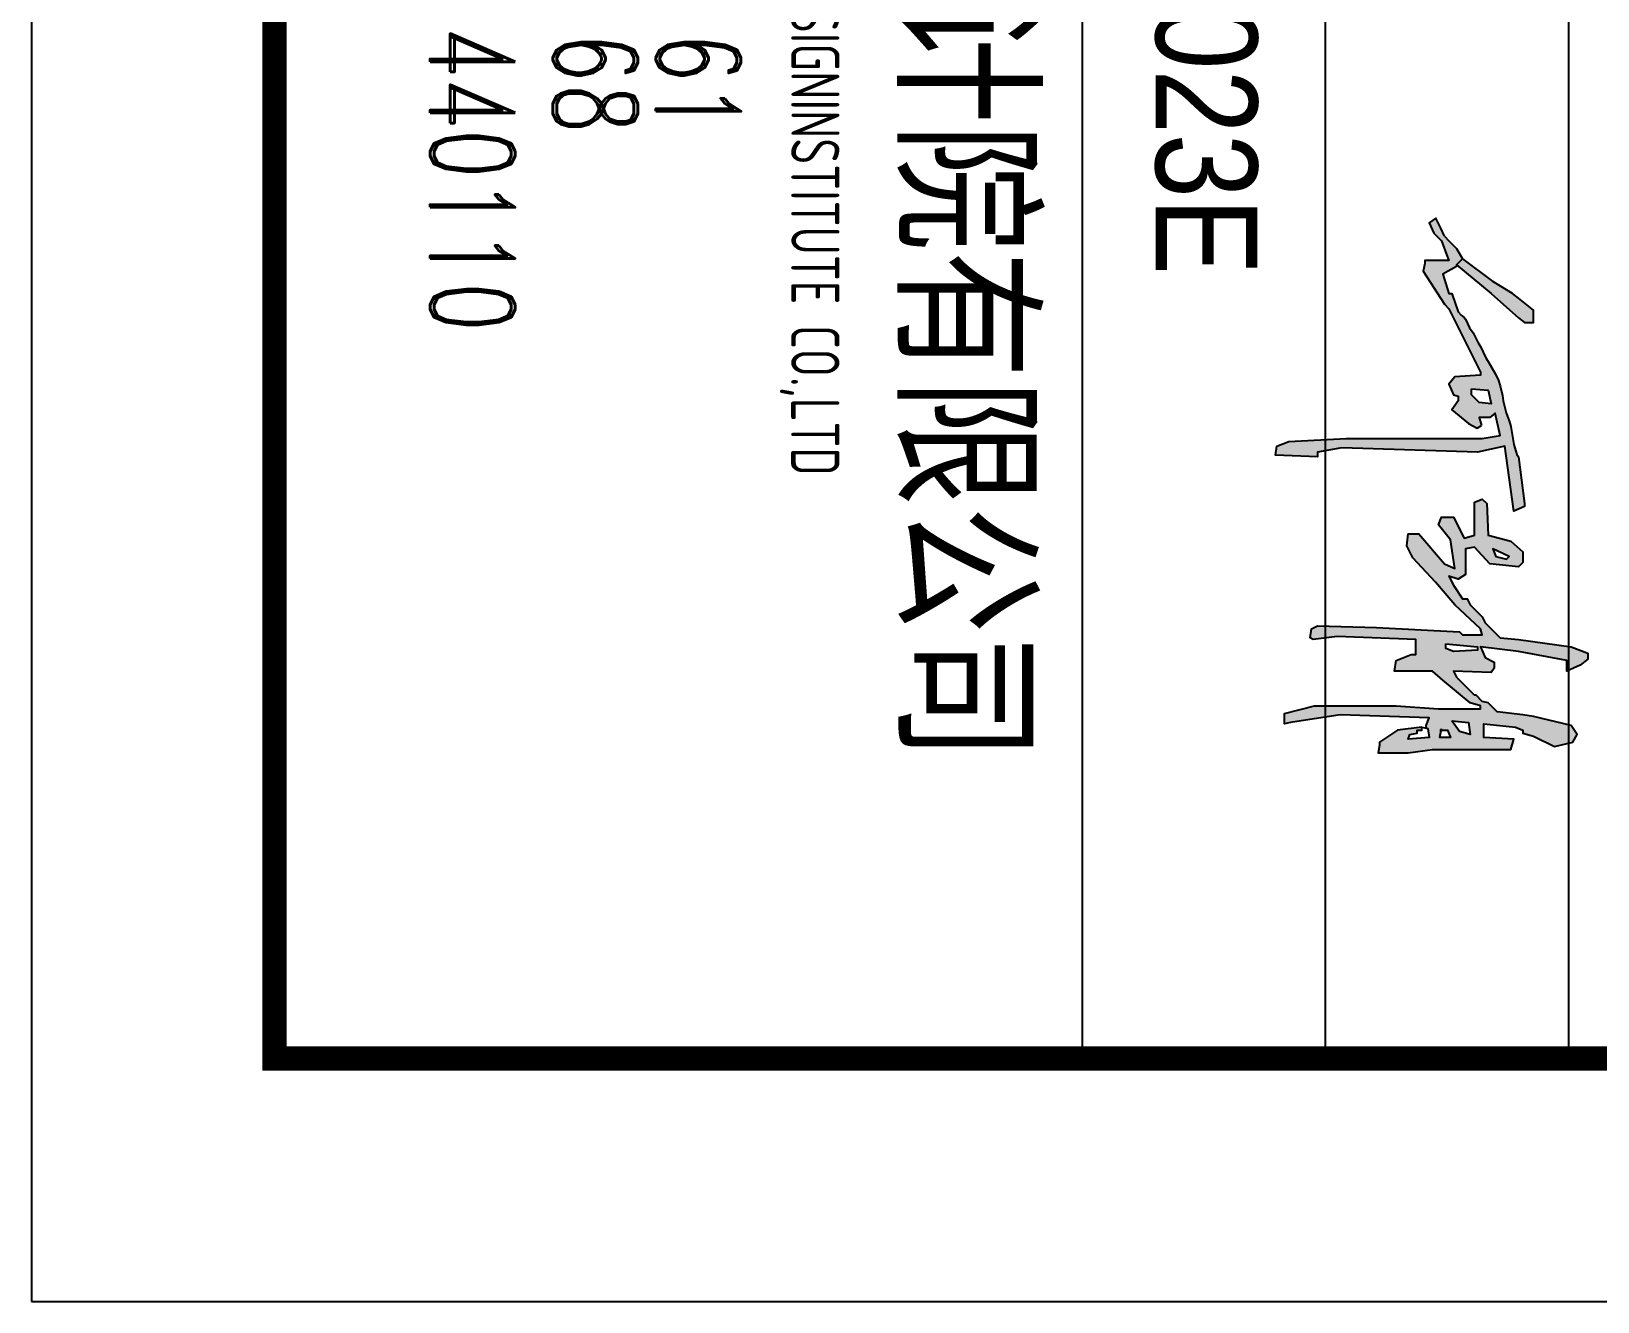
# Model space of a CAD drawing. Extents: x -1041549 to 749950, y -354245 to 17554.
# Drawn here: x -733762 to -730542, y -242944 to -240334 of the extents above; entities that cross this region are included whole.
import ezdxf

# ---------------------------------------------------------------- set-up
doc = ezdxf.new("R2010")
doc.units = 0
doc.header["$LTSCALE"] = 1000
doc.header["$MEASUREMENT"] = 0
for name, color, linetype in [('13', 13, 'Continuous'), ('14', 1, 'Continuous'), ('PUB_TITLE', 4, 'Continuous'), ('图签-Xi$0$RAS2DXF', 7, 'Continuous')]:
    doc.layers.add(name, color=color, linetype=linetype)
doc.styles.add('_HZTXT', font='gs_txt.shx', dxfattribs={"width": 0.8, "bigfont": 'HZTXT.shx'})
doc.styles.add('HT', font='simhei.ttf', dxfattribs={"width": 0.7})
doc.styles.add('hztxt', font='romand_pkpm', dxfattribs={"bigfont": 'gbcbig'})
doc.styles.get("Standard").update_dxf_attribs({"font": 'gbenor.shx', "bigfont": 'gbcbig.shx'})

# ---------------------------------------------------------------- blocks, each defined once
blk = doc.blocks.new('图签-Xi$0$A$C38097BB6')
at = {"linetype": 'Continuous'}
h = blk.add_hatch(color=4, dxfattribs=at)
h.dxf.hatch_style = 1
h.paths.add_polyline_path([(1560.9, 922.9), (1554, 963.9), (1629.3, 1032.3), (1643, 1162.3), (1622.4, 1182.8), (1574.6, 1182.8), (1526.7, 1128.1), (1499.3, 1025.5), (1355.7, 1018.6), (1335.2, 998.1), (1348.8, 963.9), (1499.3, 963.9), (1513, 916), (1417.2, 868.2), (1417.2, 813.4), (1451.4, 799.8), (1519.8, 854.5), (1649.8, 875), (1629.3, 827.1), (1492.5, 710.8), (1492.5, 663), (1547.2, 656.1), (1601.9, 683.5), (1711.4, 786.1), (1814, 875), (1923.4, 991.3), (1950.8, 998.1), (1950.8, 909.2), (1937.1, 895.5), (1916.6, 519.3), (1909.7, 252.6), (1923.4, 225.2), (1964.4, 218.4), (1971.3, 232), (1957.6, 341.5), (1971.3, 697.2), (2039.7, 697.2), (2039.7, 676.6), (2067, 608.2), (2114.9, 601.4), (2114.9, 772.4), (2156, 820.3), (2258.6, 943.4), (2272.2, 991.3), (2285.9, 991.3), (2285.9, 799.8), (2272.2, 608.2), (2272.2, 238.9), (2306.4, 102.1), (2354.3, 102.1), (2347.5, 129.4), (2313.3, 355.2), (2327, 758.7), (2361.2, 745), (2373.4, 746), (2374.8, 751.9), (2415.9, 758.7), (2422.7, 663), (2402.2, 669.8), (2395.4, 704), (2381.7, 704), (2381.7, 724.5), (2368, 724.5), (2381.7, 615.1), (2436.4, 533), (2450.1, 533), (2484.3, 526.2), (2484.3, 663), (2470.6, 772.4), (2470.6, 1128.1), (2422.7, 1141.8), (2415.9, 1005), (2354.3, 1005), (2368, 1148.6), (2381.7, 1182.8), (2395.4, 1182.8), (2409, 1230.7), (2456.9, 1326.4), (2436.4, 1408.5), (2402.2, 1429), (2361.2, 1401.7), (2320.1, 1230.7), (2313.3, 1182.8), (2299.6, 1066.5), (2258.6, 1025.5), (2251.7, 998.1), (2224.4, 970.8), (2224.4, 963.9), (2142.3, 881.8), (2114.9, 868.2), (2121.8, 1039.2), (2101.2, 1052.8), (2073.9, 1052.8), (2053.4, 1011.8), (2005.5, 991.3), (2026, 1162.3), (2067, 1381.2), (2114.9, 1381.2), (2087.6, 1442.7), (2060.2, 1476.9), (2032.8, 1476.9), (2005.5, 1401.7), (1971.3, 1162.3), (1964.4, 1080.2), (1896, 1011.8), (1868.7, 998.1), (1814, 943.4), (1786.6, 929.7), (1786.6, 909.2), (1725, 868.2), (1684, 847.6), (1697.7, 888.7), (1677.2, 922.9)])
h.paths.add_polyline_path([(1560.9, 1046), (1595.1, 1121.2), (1608.3, 1108), (1595.1, 1059.7)], flags=16)
h.paths.add_polyline_path([(2005.5, 977.6), (2019.2, 977.6), (2026, 868.2), (2012.3, 834), (1991.8, 834)], flags=16)
h.paths.add_polyline_path([(2340.6, 861.3), (2347.5, 936.6), (2402.2, 943.4), (2388.5, 895.5)], flags=16)
h.paths.add_polyline_path([(2381.7, 812.3), (2381.7, 840.8), (2415.9, 854.5), (2415.9, 806.6)], flags=16)
h = blk.add_hatch(color=4, dxfattribs=at)
h.dxf.hatch_style = 1
h.paths.add_polyline_path([(247.6, 909.2), (275, 881.8), (404.9, 1039.2), (514.4, 1162.3), (534.9, 1189.6), (534.9, 1230.7), (480.2, 1230.7), (431.4, 1169.8), (404.9, 1134.9), (371.1, 1081.3), (350.2, 1046)])
h = blk.add_hatch(color=4, dxfattribs=at)
h.dxf.hatch_style = 1
h.paths.add_polyline_path([(254.4, 847.6), (254.4, 799.8), (254.4, 738.2), (268.1, 738.2), (302.3, 731.4), (452.8, 827.1), (473.3, 847.6), (760.6, 991.3), (774.3, 991.3), (781.1, 875), (815.3, 847.6), (863.2, 868.2), (870, 888.7), (890.6, 888.7), (931.6, 861.3), (993.2, 936.6), (1014.4, 976), (1001.8, 995.2), (965.8, 984.4), (965.8, 1032.3), (945.9, 1057.8), (1047.9, 1080.2), (1061.6, 998.1), (1061.6, 697.2), (1061.6, 382.5), (1075.2, 122.6), (1095.8, 67.9), (1136.8, 61), (1143.6, 252.6), (1123.1, 252.6), (1102.6, 362), (1123.1, 977.6), (1095.8, 1100.7), (1389.9, 1141.8), (1369.4, 1189.6), (1355.7, 1189.6), (1143.6, 1162.3), (1133.4, 1155.4), (1088.9, 1141.8), (1006.8, 1128.1), (981.2, 1120.7), (945.3, 1107.6), (932.8, 1104.4), (921, 1100.9), (890.6, 1093.9), (865.6, 1090.4), (822.2, 1080.2), (798.1, 1071.5), (769.7, 1059.2), (712.7, 1025.5), (696, 1014.3), (644.3, 991.3), (627.4, 980.1), (582.8, 957.1), (559.6, 941.4), (521.2, 922.9), (513.1, 917), (502.3, 903.5), (487, 888.7), (404.9, 861.3), (404.9, 847.6), (316, 820.3), (281.8, 881.8), (275, 881.8), (247.6, 909.2), (199.7, 881.8), (165.5, 847.6), (145, 827.1), (107.7, 810.1), (63.1, 787.5), (83.4, 758.7), (131.2, 778.8), (165.5, 813.4), (227.5, 836.7)])
h.paths.add_polyline_path([(835.8, 950.2), (842.7, 1025.5), (904.2, 1039.2), (897.4, 984.4), (863.2, 950.2)], flags=16)
for p, q in [((247.6, 909.2), (350.2, 1046)), ((1014.4, 976), (1001.8, 995.2))]:
    blk.add_line(p, q, dxfattribs=at)
at = {"layer": '图签-Xi$0$RAS2DXF', "color": 0}
for points in [[(2361.2, 745, 0), (2327, 758.7, 0), (2313.3, 355.2, 0), (2347.5, 129.4, 0), (2354.3, 102.1, 0), (2306.4, 102.1, 0), (2272.2, 238.9, 0), (2272.2, 608.2, 0), (2285.9, 799.8, 0), (2285.9, 991.3, 0), (2272.2, 991.3, 0), (2258.6, 943.4, 0), (2156, 820.3, 0), (2114.9, 772.4, 0), (2114.9, 601.4, 0), (2067, 608.2, 0), (2039.7, 676.6, 0), (2039.7, 697.2, 0), (1971.3, 697.2, 0), (1957.6, 341.5, 0), (1971.3, 232, 0), (1964.4, 218.4, 0), (1923.4, 225.2, 0), (1909.7, 252.6, 0), (1916.6, 519.3, 0), (1937.1, 895.5, 0), (1950.8, 909.2, 0), (1950.8, 998.1, 0), (1923.4, 991.3, 0), (1814, 875, 0), (1711.4, 786.1, 0), (1601.9, 683.5, 0), (1547.2, 656.1, 0), (1492.5, 663, 0), (1492.5, 710.8, 0), (1629.3, 827.1, 0), (1649.8, 875, 0), (1519.8, 854.5, 0), (1451.4, 799.8, 0), (1417.2, 813.4, 0), (1417.2, 868.2, 0), (1513, 916, 0), (1499.3, 963.9, 0), (1348.8, 963.9, 0), (1335.2, 998.1, 0), (1355.7, 1018.6, 0), (1499.3, 1025.5, 0), (1526.7, 1128.1, 0), (1574.6, 1182.8, 0), (1622.4, 1182.8, 0), (1643, 1162.3, 0), (1629.3, 1032.3, 0), (1554, 963.9, 0), (1560.9, 922.9, 0), (1677.2, 922.9, 0), (1697.7, 888.7, 0), (1684, 847.6, 0), (1725, 868.2, 0), (1786.6, 909.2, 0), (1786.6, 929.7, 0), (1814, 943.4, 0), (1868.7, 998.1, 0), (1896, 1011.8, 0), (1964.4, 1080.2, 0), (1971.3, 1162.3, 0), (2005.5, 1401.7, 0), (2032.8, 1476.9, 0), (2060.2, 1476.9, 0), (2087.6, 1442.7, 0), (2114.9, 1381.2, 0), (2067, 1381.2, 0), (2026, 1162.3, 0), (2005.5, 991.3, 0), (2053.4, 1011.8, 0), (2073.9, 1052.8, 0), (2101.2, 1052.8, 0), (2121.8, 1039.2, 0), (2114.9, 868.2, 0), (2142.3, 881.8, 0), (2224.4, 963.9, 0)], [(2368, 724.5, 0), (2374.8, 751.9, 0), (2415.9, 758.7, 0), (2422.7, 663, 0), (2402.2, 669.8, 0), (2395.4, 704, 0), (2381.7, 704, 0), (2381.7, 724.5, 0), (2368, 724.5, 0), (2381.7, 615.1, 0), (2436.4, 533, 0), (2450.1, 533, 0), (2484.3, 526.2, 0), (2484.3, 663, 0), (2470.6, 772.4, 0), (2470.6, 1128.1, 0), (2422.7, 1141.8, 0), (2415.9, 1005, 0), (2354.3, 1005, 0), (2368, 1148.6, 0), (2381.7, 1182.8, 0), (2395.4, 1182.8, 0), (2409, 1230.7, 0), (2456.9, 1326.4, 0), (2436.4, 1408.5, 0), (2402.2, 1429, 0), (2361.2, 1401.7, 0), (2320.1, 1230.7, 0), (2313.3, 1182.8, 0), (2299.6, 1066.5, 0), (2258.6, 1025.5, 0), (2251.7, 998.1, 0), (2224.4, 970.8, 0), (2224.4, 963.9, 0), (2224.4, 963.9, 0), (2224.4, 963.9, 0)], [(275, 881.8, 0), (404.9, 1039.2, 0), (514.4, 1162.3, 0), (534.9, 1189.6, 0), (534.9, 1230.7, 0), (480.2, 1230.7, 0), (431.4, 1169.8, 0), (404.9, 1134.9, 0), (371.1, 1081.3, 0), (350.2, 1046, 0), (350.2, 1046, 0), (350.2, 1046, 0)], [(145, 827.1, 0), (165.5, 847.6, 0), (199.7, 881.8, 0), (247.6, 909.2, 0), (275, 881.8, 0), (281.8, 881.8, 0), (316, 820.3, 0), (404.9, 847.6, 0), (404.9, 861.3, 0), (487, 888.7, 0), (502.3, 903.5, 0), (513.1, 917, 0), (521.2, 922.9, 0), (559.6, 941.4, 0), (582.8, 957.1, 0), (627.4, 980.1, 0), (644.3, 991.3, 0), (696, 1014.3, 0), (712.7, 1025.5, 0), (769.7, 1059.2, 0), (798.1, 1071.5, 0), (822.2, 1080.2, 0), (865.6, 1090.4, 0), (890.6, 1093.9, 0), (921, 1100.9, 0), (932.8, 1104.4, 0), (945.3, 1107.6, 0), (981.2, 1120.7, 0), (1006.8, 1128.1, 0), (1088.9, 1141.8, 0), (1133.4, 1155.4, 0), (1143.6, 1162.3, 0), (1355.7, 1189.6, 0), (1369.4, 1189.6, 0), (1389.9, 1141.8, 0), (1095.8, 1100.7, 0), (1123.1, 977.6, 0), (1102.6, 362, 0), (1123.1, 252.6, 0), (1143.6, 252.6, 0), (1136.8, 61, 0), (1095.8, 67.9, 0), (1075.2, 122.6, 0), (1061.6, 382.5, 0), (1061.6, 697.2, 0), (1061.6, 998.1, 0), (1047.9, 1080.2, 0), (945.9, 1057.8, 0), (965.8, 1032.3, 0), (965.8, 984.4, 0), (1001.8, 995.2, 0)], [(1608.3, 1108, 0), (1595.1, 1121.2, 0), (1560.9, 1046, 0), (1595.1, 1059.7, 0), (1608.3, 1108, 0), (1608.3, 1108, 0)], [(835.8, 950.2, 0), (842.7, 1025.5, 0), (904.2, 1039.2, 0), (897.4, 984.4, 0), (863.2, 950.2, 0), (835.8, 950.2, 0)], [(145, 827.1, 0), (107.7, 810.1, 0), (63.1, 787.5, 0), (83.4, 758.7, 0), (131.2, 778.8, 0), (165.5, 813.4, 0), (227.5, 836.7, 0), (254.4, 847.6, 0), (254.4, 799.8, 0), (254.4, 738.2, 0), (268.1, 738.2, 0), (302.3, 731.4, 0), (452.8, 827.1, 0), (473.3, 847.6, 0), (760.6, 991.3, 0), (774.3, 991.3, 0), (781.1, 875, 0), (815.3, 847.6, 0), (863.2, 868.2, 0), (870, 888.7, 0), (890.6, 888.7, 0), (931.6, 861.3, 0), (993.2, 936.6, 0), (1014.4, 976, 0)], [(1991.8, 834, 0), (2005.5, 977.6, 0), (2019.2, 977.6, 0), (2026, 868.2, 0), (2012.3, 834, 0), (1991.8, 834, 0)], [(2340.6, 861.3, 0), (2347.5, 936.6, 0), (2402.2, 943.4, 0), (2388.5, 895.5, 0), (2340.6, 861.3, 0)], [(2381.7, 806.6, 0), (2381.7, 840.8, 0), (2415.9, 854.5, 0), (2415.9, 806.6, 0), (2374.8, 813.4, 0)], [(2373.4, 746, 0), (2361.2, 745, 0)]]:
    blk.add_polyline3d(points, dxfattribs=at)
blk = doc.blocks.new('TUQ')
at = {"layer": '14'}
for p, q in [((-9300, 5320), (0, 5320)), ((-9300, 4320), (0, 4320)), ((-9300, 3320), (0, 3320)), ((-9300, 3320), (0, 3320))]:
    blk.add_line(p, q, dxfattribs=at)
at = {"xscale": 0.907290728806322, "yscale": 0.907290728806322, "zscale": 0.907290728806322}
blk.add_blockref('图签-Xi$0$A$C38097BB6', (-3510.2, 4059.6), dxfattribs=at)
at = {"layer": '13', "color": 7, "style": '_HZTXT', "width": 0.85}
blk.add_text('AT-FS25023E', height=417.909, dxfattribs=at).set_placement((-6229.1, 3623.1))
at = {"layer": '13', "style": 'hztxt', "width": 0.7}
for s, p in [('建筑工程甲级设计证书号：A144002161', (-8014.8, 1567.7)), ('市政工程乙级设计证书号：A244002168', (-8014.8, 1143.7)), ('城乡规划编制乙级证书编号：粤自资规乙字23440110', (-8014.8, 639.3))]:
    blk.add_text(s, height=350, rotation=359.99972, dxfattribs=at).set_placement(p)
at = {"layer": '14', "style": 'HT', "width": 0.8}
blk.add_text('广州亚泰建筑设计院有限公司', height=480, dxfattribs=at).set_placement((-8032.6, 2612.1))
at = {"layer": '14', "width": 0.8}
blk.add_text('GUANGZHOU ASIA TOP ARCHITECTURAL DESIGNINSTITUTE CO.,LTD', height=198, rotation=359.99972, dxfattribs=at).set_placement((-7986.9, 2124.1, -24844.8))

msp = doc.modelspace()

# ---------------------------------------------------------------- linework, layer by layer
at = {"layer": 'PUB_TITLE'}
msp.add_lwpolyline([(-733761.6, -205794.1), (-733761.6, -242944.1), (-712761.6, -242944.1), (-712761.6, -205794.1)], close=True, dxfattribs=at)
at = {"layer": 'PUB_TITLE', "const_width": 50}
msp.add_lwpolyline([(-733261.6, -207044.1), (-733261.6, -242444.1), (-713261.6, -242444.1), (-713261.6, -207044.1)], close=True, dxfattribs=at)

# ---------------------------------------------------------------- block references
at = {"layer": '14', "xscale": 0.5, "yscale": 0.5, "zscale": 0.5, "rotation": 270}
msp.add_blockref('TUQ', (-733261.6, -242444.1), dxfattribs=at)

doc.saveas('drawing.dxf')
